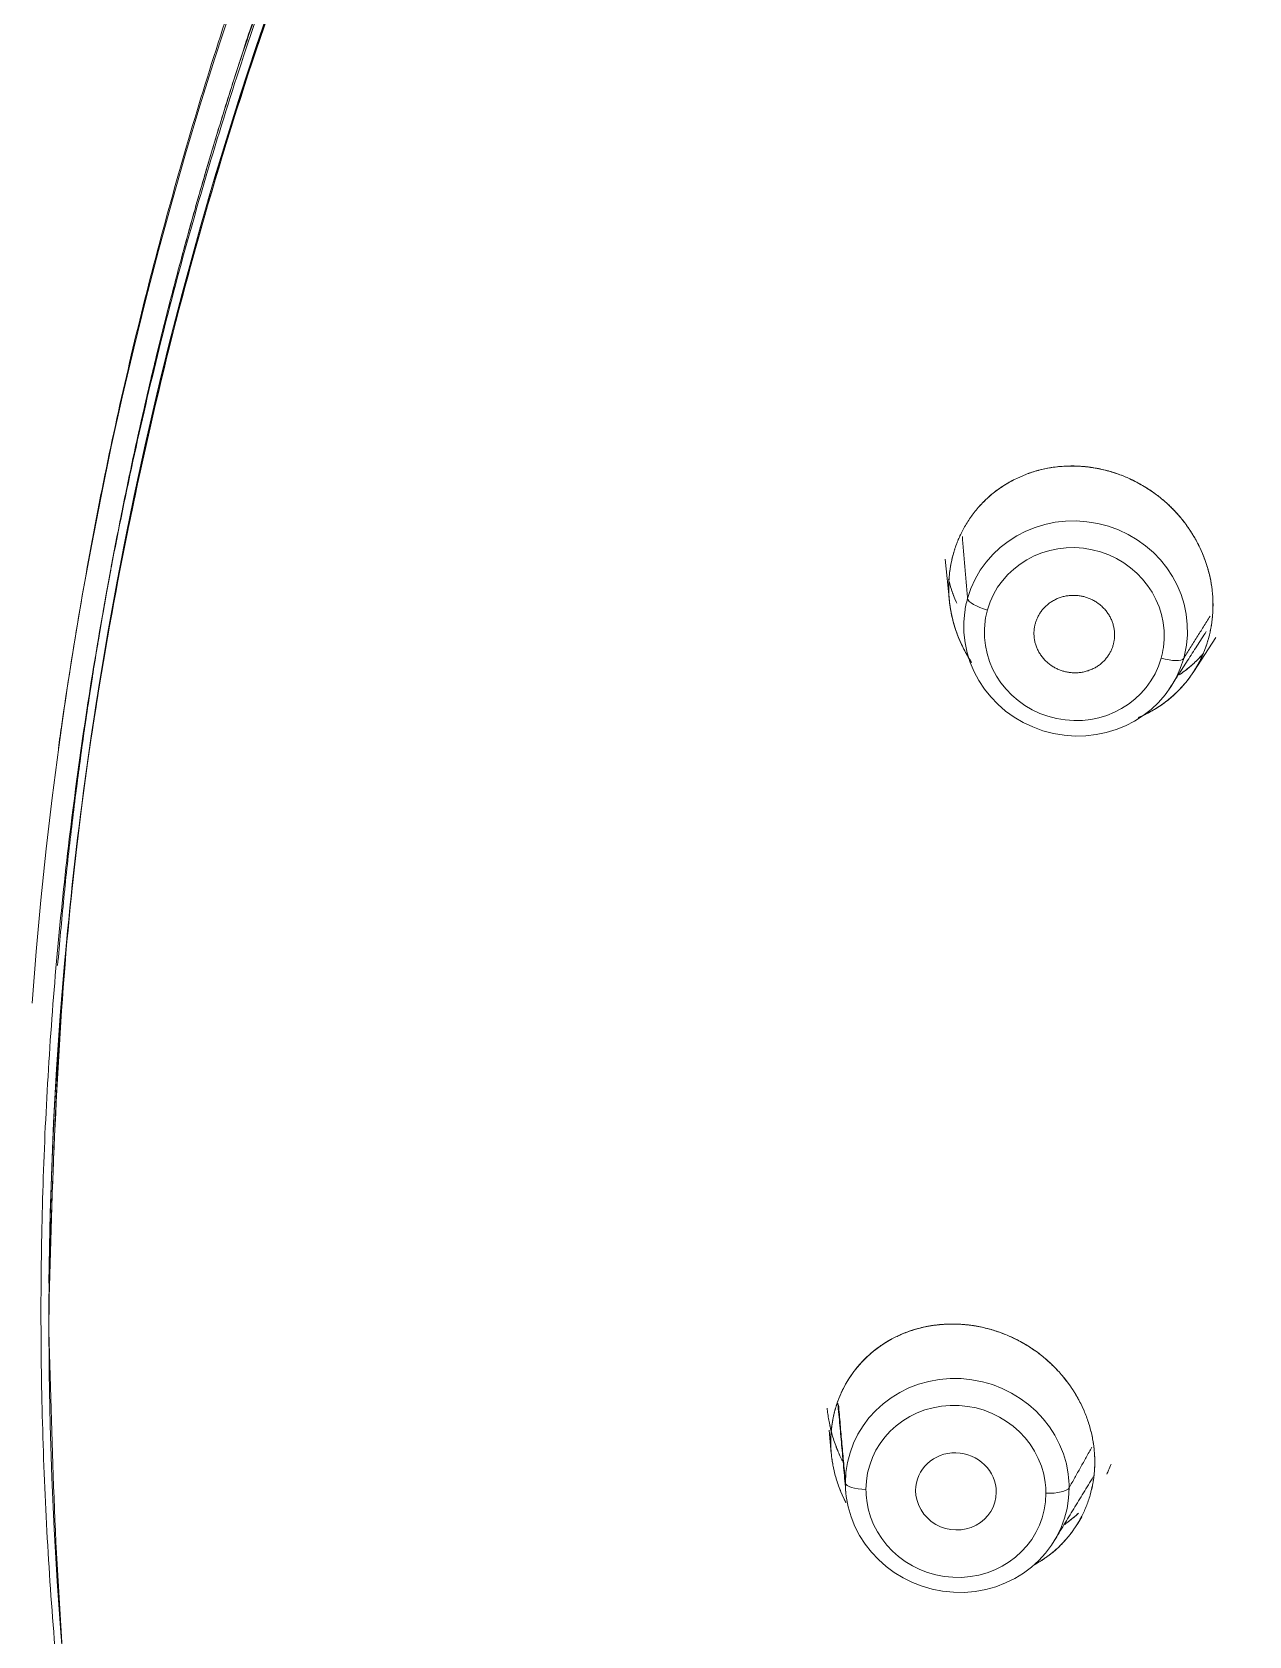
# Model space of a CAD drawing. Extents: x 6453 to 7582, y 0 to 827.
# Drawn here: x 6900.1 to 6916.66, y 492.23 to 514.06 of the extents above; entities that cross this region are included whole.
import ezdxf

# ---------------------------------------------------------------- set-up
doc = ezdxf.new("R2010")
doc.units = 0
doc.header["$LTSCALE"] = 30
doc.header["$MEASUREMENT"] = 0
doc.linetypes.add('HIDDEN2', pattern=[4.7625, 3.175, -1.5875])
doc.layers.add('1', color=7, linetype='CONTINUOUS')
doc.layers.add('2', color=1, linetype='HIDDEN2')

msp = doc.modelspace()

# ---------------------------------------------------------------- linework, layer by layer
at = {"layer": '1', "color": 7, "linetype": 'Continuous', "lineweight": 18}
for p, q in [((6912.525, 506.882), (6912.585, 506.311)), ((6912.525, 506.882), (6912.585, 506.311)), ((6915.91, 505.354), (6916.209, 505.818)), ((6915.91, 505.354), (6916.209, 505.818)), ((6915.902, 505.343), (6915.91, 505.354)), ((6910.947, 495.028), (6910.976, 494.711)), ((6910.947, 495.027), (6910.976, 494.711)), ((6914.321, 493.741), (6914.331, 493.757)), ((6914.331, 493.757), (6914.387, 493.849))]:
    msp.add_line(p, q, dxfattribs=at)
for centre, major_axis, ratio, start_param, end_param in [((6959.952, 496.519), (-59.628, 0), 0.953717, 3.141593, 6.283185), ((6959.952, 496.519), (-59.628, 0), 0.953717, 3.141593, 6.274276), ((6914.302, 505.94), (-1.485, 0.354), 0.956823, 3.229999, 6.244951), ((6914.302, 505.94), (-1.485, 0.354), 0.956823, 6.244951, 6.371591), ((6914.302, 505.94), (-1.485, 0.354), 0.956823, 0.088406, 3.103359), ((6914.302, 505.94), (-1.485, 0.354), 0.956823, 3.103359, 3.229999), ((6959.952, 496.519), (-59.628, 0), 0.953717, 0, 1.529457), ((6959.952, 496.519), (-59.628, 0), 0.953717, 0, 1.529457), ((6912.691, 494.274), (-1.487, 0.346), 0.951394, 3.485965, 6.500917), ((6912.673, 494.193), (-0.536, 0.125), 0.951394, 3.359325, 6.500917), ((6912.691, 494.274), (-1.487, 0.346), 0.951394, 0.217732, 0.344372), ((6912.691, 494.274), (-1.487, 0.346), 0.951394, 3.359325, 3.485965), ((6912.691, 494.274), (-1.487, 0.346), 0.951394, 0.344372, 3.359325), ((6912.673, 494.193), (-0.536, 0.125), 0.951394, 0.217732, 3.359325)]:
    msp.add_ellipse(centre, major_axis=major_axis, ratio=ratio, start_param=start_param, end_param=end_param, dxfattribs=at)
at = {"layer": '1', "color": 7, "linetype": 'Continuous', "lineweight": 13}
for centre, major_axis, ratio, start_param, end_param in [((6914.284, 505.863), (-1.194, 0.285), 0.956823, 3.229999, 6.244951), ((6913.121, 506.276), (0.289, -0.081), 0.29046, 3.249854, 4.724001), ((6914.284, 505.863), (-1.194, 0.285), 0.956823, 6.244951, 6.371591), ((6914.284, 505.863), (-1.194, 0.285), 0.956823, 0.088406, 3.103359), ((6914.284, 505.863), (-1.194, 0.285), 0.956823, 3.103359, 3.229999), ((6915.487, 505.62), (0.289, -0.081), 0.290459, 4.724001, 6.198147), ((6912.673, 494.193), (-1.196, 0.278), 0.951394, 3.485965, 6.500917), ((6911.469, 494.309), (0.3, 0), 0.300706, 3.168429, 4.642566), ((6912.673, 494.193), (-1.196, 0.278), 0.951394, 3.359325, 3.485965), ((6912.673, 494.193), (1.196, -0.278), 0.951394, 3.359325, 3.485965), ((6912.673, 494.193), (1.196, -0.278), 0.951394, 3.485965, 6.500917), ((6913.918, 494.257), (-0.3, 0), 0.300706, 1.500983, 2.975078)]:
    msp.add_ellipse(centre, major_axis=major_axis, ratio=ratio, start_param=start_param, end_param=end_param, dxfattribs=at)
at = {"layer": '1', "color": 7, "linetype": 'Continuous', "lineweight": 18}
for points, knots in [([(6962.419, 439.668), (6962.999, 439.691), (6964.676, 439.78), (6967.443, 440.04), (6970.703, 440.52), (6973.93, 441.172), (6977.115, 441.992), (6980.248, 442.979), (6983.318, 444.129), (6986.318, 445.439), (6989.237, 446.905), (6992.067, 448.523), (6994.799, 450.287), (6997.425, 452.192), (6999.937, 454.232), (7002.327, 456.402), (7004.588, 458.694), (7006.713, 461.101), (7008.695, 463.617), (7010.529, 466.233), (7012.208, 468.942), (7013.729, 471.735), (7015.085, 474.604), (7016.274, 477.54), (7017.291, 480.534), (7018.133, 483.576), (7018.799, 486.659), (7019.284, 489.772), (7019.59, 492.905), (7019.713, 496.05), (7019.655, 499.196), (7019.414, 502.335), (7018.993, 505.456), (7018.391, 508.55), (7017.612, 511.608), (7016.657, 514.62), (7015.53, 517.578), (7014.233, 520.471), (7012.77, 523.292), (7011.147, 526.031), (7009.368, 528.681), (7007.439, 531.234), (7005.364, 533.681), (7003.152, 536.015), (7000.807, 538.229), (6998.339, 540.316), (6995.753, 542.27), (6993.058, 544.085), (6990.263, 545.755), (6987.375, 547.276), (6984.403, 548.643), (6981.357, 549.85), (6978.245, 550.896), (6975.078, 551.776), (6971.865, 552.489), (6968.616, 553.031), (6965.34, 553.401), (6962.047, 553.598), (6958.749, 553.622), (6955.453, 553.471), (6952.172, 553.148), (6948.914, 552.652), (6945.69, 551.986), (6942.51, 551.151), (6939.382, 550.149), (6936.317, 548.985), (6933.324, 547.661), (6930.413, 546.181), (6927.591, 544.551), (6924.868, 542.774), (6922.252, 540.857), (6919.75, 538.805), (6917.371, 536.624), (6915.122, 534.322), (6913.01, 531.904), (6911.04, 529.379), (6909.22, 526.755), (6907.554, 524.038), (6906.048, 521.238), (6904.706, 518.363), (6903.532, 515.422), (6902.531, 512.423), (6901.704, 509.377), (6901.055, 506.291), (6900.585, 503.176), (6900.295, 500.041), (6900.188, 496.896), (6900.263, 493.75), (6900.519, 490.612), (6900.956, 487.493), (6901.573, 484.402), (6902.368, 481.348), (6903.339, 478.34), (6904.481, 475.388), (6905.793, 472.5), (6907.27, 469.686), (6908.907, 466.954), (6910.699, 464.313), (6912.642, 461.769), (6914.729, 459.332), (6916.953, 457.008), (6919.309, 454.805), (6921.788, 452.73), (6924.384, 450.788), (6927.088, 448.985), (6929.892, 447.328), (6932.788, 445.82), (6935.766, 444.468), (6938.818, 443.274), (6941.935, 442.243), (6945.107, 441.377), (6948.323, 440.68), (6951.575, 440.153), (6954.634, 439.822), (6956.606, 439.702), (6957.484, 439.668)], [0, 0, 0, 0, 0.004702, 0.013606, 0.022511, 0.031416, 0.040321, 0.049226, 0.058131, 0.067035, 0.07594, 0.084844, 0.093748, 0.102652, 0.111556, 0.120459, 0.129362, 0.138265, 0.147168, 0.15607, 0.164972, 0.173874, 0.182775, 0.191676, 0.200577, 0.209478, 0.218378, 0.227279, 0.236179, 0.245079, 0.253978, 0.262878, 0.271778, 0.280678, 0.289578, 0.298478, 0.307379, 0.316279, 0.32518, 0.334081, 0.342982, 0.351884, 0.360785, 0.369687, 0.37859, 0.387493, 0.396396, 0.405299, 0.414202, 0.423106, 0.43201, 0.440914, 0.449818, 0.458723, 0.467628, 0.476532, 0.485437, 0.494342, 0.503247, 0.512152, 0.521057, 0.529962, 0.538867, 0.547772, 0.556677, 0.565582, 0.574486, 0.583391, 0.592295, 0.601199, 0.610103, 0.619007, 0.62791, 0.636813, 0.645716, 0.654619, 0.663521, 0.672423, 0.681325, 0.690226, 0.699127, 0.708028, 0.716929, 0.725829, 0.734729, 0.743629, 0.752529, 0.761429, 0.770329, 0.779229, 0.788129, 0.797029, 0.805929, 0.814829, 0.82373, 0.832631, 0.841532, 0.850433, 0.859334, 0.868236, 0.877138, 0.886041, 0.894944, 0.903847, 0.91275, 0.921653, 0.930557, 0.939461, 0.948365, 0.95727, 0.966174, 0.975079, 0.983983, 0.992888, 1, 1, 1, 1]), ([(6995.778, 451.033), (6996.33, 451.416), (6997.748, 452.443), (6999.935, 454.234), (7002.327, 456.401), (7004.588, 458.694), (7006.713, 461.101), (7008.695, 463.617), (7010.529, 466.233), (7012.208, 468.942), (7013.729, 471.735), (7015.085, 474.604), (7016.274, 477.54), (7017.291, 480.534), (7018.133, 483.576), (7018.799, 486.659), (7019.284, 489.772), (7019.59, 492.905), (7019.713, 496.05), (7019.655, 499.196), (7019.414, 502.335), (7018.993, 505.456), (7018.391, 508.55), (7017.612, 511.608), (7016.657, 514.62), (7015.53, 517.578), (7014.233, 520.471), (7012.77, 523.292), (7011.147, 526.031), (7009.368, 528.681), (7007.439, 531.234), (7005.364, 533.681), (7003.152, 536.015), (7000.807, 538.229), (6998.339, 540.316), (6995.753, 542.27), (6993.058, 544.085), (6990.263, 545.755), (6987.375, 547.276), (6984.403, 548.643), (6981.357, 549.85), (6978.245, 550.896), (6975.078, 551.776), (6971.865, 552.489), (6968.616, 553.031), (6965.34, 553.401), (6962.047, 553.598), (6958.749, 553.622), (6955.453, 553.471), (6952.172, 553.148), (6948.914, 552.652), (6945.69, 551.986), (6942.51, 551.151), (6939.382, 550.149), (6936.317, 548.985), (6933.324, 547.661), (6930.413, 546.181), (6927.591, 544.551), (6924.868, 542.774), (6922.252, 540.857), (6919.75, 538.805), (6917.371, 536.624), (6915.122, 534.322), (6913.01, 531.904), (6911.04, 529.379), (6909.22, 526.755), (6907.554, 524.038), (6906.048, 521.238), (6904.706, 518.363), (6903.532, 515.422), (6902.531, 512.423), (6901.704, 509.377), (6901.055, 506.291), (6900.585, 503.176), (6900.295, 500.041), (6900.188, 496.896), (6900.263, 493.75), (6900.519, 490.612), (6900.956, 487.493), (6901.573, 484.402), (6902.368, 481.348), (6903.339, 478.34), (6904.481, 475.388), (6905.793, 472.5), (6907.27, 469.686), (6908.907, 466.954), (6910.699, 464.313), (6912.642, 461.769), (6914.729, 459.332), (6916.954, 457.009), (6919.307, 454.804), (6921.793, 452.736), (6923.685, 451.284), (6924.774, 450.56), (6924.962, 450.437)], [0, 0, 0, 0, 0.006833, 0.017845, 0.028856, 0.039868, 0.050878, 0.061889, 0.072899, 0.083908, 0.094918, 0.105926, 0.116935, 0.127943, 0.138951, 0.149959, 0.160966, 0.171973, 0.18298, 0.193987, 0.204994, 0.216001, 0.227008, 0.238016, 0.249023, 0.26003, 0.271038, 0.282046, 0.293055, 0.304063, 0.315072, 0.326082, 0.337091, 0.348102, 0.359112, 0.370123, 0.381134, 0.392146, 0.403157, 0.414169, 0.425182, 0.436194, 0.447207, 0.45822, 0.469233, 0.480246, 0.491259, 0.502272, 0.513286, 0.524299, 0.535313, 0.546326, 0.557339, 0.568352, 0.579365, 0.590378, 0.601391, 0.612403, 0.623416, 0.634428, 0.645439, 0.656451, 0.667462, 0.678472, 0.689483, 0.700493, 0.711502, 0.722512, 0.73352, 0.744529, 0.755537, 0.766545, 0.777553, 0.78856, 0.799567, 0.810574, 0.821581, 0.832588, 0.843595, 0.854602, 0.865609, 0.876617, 0.887624, 0.898632, 0.90964, 0.920649, 0.931657, 0.942666, 0.953676, 0.964686, 0.975696, 0.986706, 0.997717, 1, 1, 1, 1]), ([(6912.638, 506.957), (6912.64, 506.964), (6912.644, 506.977), (6912.65, 506.997), (6912.656, 507.017), (6912.663, 507.037), (6912.669, 507.057), (6912.676, 507.076), (6912.684, 507.096), (6912.691, 507.116), (6912.699, 507.135), (6912.707, 507.154), (6912.715, 507.174), (6912.724, 507.193), (6912.733, 507.212), (6912.742, 507.231), (6912.751, 507.249), (6912.771, 507.287), (6912.801, 507.343), (6912.846, 507.416), (6912.895, 507.485), (6912.966, 507.576), (6913.064, 507.683), (6913.196, 507.799), (6913.342, 507.9), (6913.551, 508.014), (6913.833, 508.116), (6914.131, 508.155), (6914.371, 508.151), (6914.552, 508.129), (6914.731, 508.091), (6914.906, 508.036), (6915.075, 507.964), (6915.234, 507.877), (6915.385, 507.777), (6915.523, 507.667), (6915.649, 507.546), (6915.763, 507.414), (6915.865, 507.272), (6915.954, 507.122), (6916.03, 506.964), (6916.09, 506.801), (6916.135, 506.635), (6916.158, 506.494), (6916.169, 506.381), (6916.172, 506.296), (6916.172, 506.212), (6916.169, 506.143), (6916.164, 506.09), (6916.16, 506.053), (6916.155, 506.016), (6916.15, 505.979), (6916.143, 505.942), (6916.136, 505.906), (6916.128, 505.87), (6916.119, 505.834), (6916.112, 505.81), (6916.109, 505.798)], [0, 0, 0, 0, 0.0038, 0.007598, 0.011397, 0.015196, 0.018995, 0.022796, 0.026598, 0.030403, 0.03421, 0.038021, 0.041836, 0.045655, 0.049479, 0.053308, 0.057143, 0.060985, 0.076603, 0.092184, 0.107763, 0.123373, 0.155612, 0.18775, 0.220115, 0.253032, 0.318358, 0.382531, 0.414541, 0.446795, 0.479362, 0.511427, 0.543192, 0.575185, 0.606277, 0.636982, 0.667087, 0.697123, 0.727379, 0.757745, 0.788444, 0.818723, 0.848879, 0.879215, 0.894316, 0.909391, 0.924477, 0.939614, 0.946357, 0.953083, 0.959796, 0.9665, 0.973198, 0.979894, 0.98659, 0.993291, 1, 1, 1, 1]), ([(6912.638, 506.957), (6912.64, 506.964), (6912.644, 506.977), (6912.65, 506.997), (6912.656, 507.017), (6912.663, 507.037), (6912.669, 507.057), (6912.676, 507.076), (6912.684, 507.096), (6912.691, 507.116), (6912.699, 507.135), (6912.707, 507.154), (6912.715, 507.174), (6912.724, 507.193), (6912.733, 507.212), (6912.742, 507.231), (6912.751, 507.249), (6912.771, 507.287), (6912.801, 507.343), (6912.846, 507.416), (6912.895, 507.485), (6912.966, 507.576), (6913.064, 507.683), (6913.196, 507.799), (6913.342, 507.9), (6913.551, 508.014), (6913.833, 508.116), (6914.131, 508.155), (6914.371, 508.151), (6914.552, 508.129), (6914.731, 508.091), (6914.906, 508.036), (6915.075, 507.964), (6915.234, 507.877), (6915.385, 507.777), (6915.523, 507.667), (6915.649, 507.546), (6915.763, 507.414), (6915.865, 507.272), (6915.954, 507.122), (6916.03, 506.964), (6916.09, 506.801), (6916.135, 506.635), (6916.158, 506.494), (6916.169, 506.381), (6916.172, 506.296), (6916.172, 506.212), (6916.169, 506.143), (6916.164, 506.09), (6916.16, 506.053), (6916.155, 506.016), (6916.15, 505.979), (6916.143, 505.942), (6916.136, 505.906), (6916.128, 505.87), (6916.119, 505.834), (6916.112, 505.81), (6916.109, 505.798)], [0, 0, 0, 0, 0.0038, 0.007598, 0.011397, 0.015196, 0.018995, 0.022796, 0.026598, 0.030403, 0.03421, 0.038021, 0.041836, 0.045655, 0.049479, 0.053308, 0.057143, 0.060985, 0.076603, 0.092184, 0.107763, 0.123373, 0.155612, 0.18775, 0.220115, 0.253032, 0.318358, 0.382531, 0.414541, 0.446795, 0.479362, 0.511427, 0.543192, 0.575185, 0.606277, 0.636982, 0.667087, 0.697123, 0.727379, 0.757745, 0.788444, 0.818723, 0.848879, 0.879215, 0.894316, 0.909391, 0.924477, 0.939614, 0.946357, 0.953083, 0.959796, 0.9665, 0.973198, 0.979894, 0.98659, 0.993291, 1, 1, 1, 1]), ([(6916.109, 505.798), (6916.111, 505.804), (6916.115, 505.818), (6916.12, 505.837), (6916.125, 505.857), (6916.129, 505.877), (6916.134, 505.897), (6916.138, 505.918), (6916.142, 505.938), (6916.146, 505.958), (6916.149, 505.979), (6916.153, 505.999), (6916.156, 506.02), (6916.158, 506.041), (6916.161, 506.061), (6916.163, 506.082), (6916.165, 506.103), (6916.169, 506.145), (6916.172, 506.209), (6916.173, 506.295), (6916.169, 506.38), (6916.158, 506.492), (6916.135, 506.63), (6916.092, 506.795), (6916.032, 506.96), (6915.958, 507.115), (6915.873, 507.26), (6915.775, 507.399), (6915.658, 507.536), (6915.532, 507.658), (6915.391, 507.773), (6915.231, 507.881), (6915.082, 507.959), (6914.971, 508.008), (6914.911, 508.031), (6914.861, 508.049), (6914.801, 508.069), (6914.726, 508.09), (6914.65, 508.109), (6914.592, 508.12), (6914.56, 508.126), (6914.539, 508.129), (6914.506, 508.134), (6914.435, 508.143), (6914.324, 508.152), (6914.204, 508.152), (6914.094, 508.146), (6913.976, 508.132), (6913.832, 508.105), (6913.665, 508.055), (6913.496, 507.985), (6913.339, 507.899), (6913.194, 507.796), (6913.063, 507.682), (6912.965, 507.575), (6912.895, 507.485), (6912.846, 507.415), (6912.801, 507.343), (6912.767, 507.282), (6912.743, 507.234), (6912.727, 507.2), (6912.712, 507.166), (6912.698, 507.132), (6912.684, 507.097), (6912.671, 507.063), (6912.659, 507.028), (6912.648, 506.992), (6912.641, 506.969), (6912.638, 506.957)], [0, 0, 0, 0, 0.003693, 0.007393, 0.011098, 0.014809, 0.018526, 0.022249, 0.025977, 0.029712, 0.033453, 0.0372, 0.040953, 0.044712, 0.048477, 0.052248, 0.056025, 0.059809, 0.075056, 0.090296, 0.105531, 0.12076, 0.149851, 0.179741, 0.210779, 0.242202, 0.269453, 0.2984, 0.330364, 0.36293, 0.38949, 0.424713, 0.463091, 0.47734, 0.488463, 0.496949, 0.505301, 0.521704, 0.537657, 0.546931, 0.553112, 0.554801, 0.55825, 0.570505, 0.593302, 0.617377, 0.634999, 0.652247, 0.681371, 0.714541, 0.747017, 0.780954, 0.812763, 0.844959, 0.876653, 0.892296, 0.90792, 0.923524, 0.939109, 0.945971, 0.952808, 0.959622, 0.966411, 0.973176, 0.979918, 0.986636, 0.99333, 1, 1, 1, 1]), ([(6916.109, 505.798), (6916.111, 505.804), (6916.115, 505.818), (6916.12, 505.837), (6916.125, 505.857), (6916.129, 505.877), (6916.134, 505.897), (6916.138, 505.918), (6916.142, 505.938), (6916.146, 505.958), (6916.149, 505.979), (6916.153, 505.999), (6916.156, 506.02), (6916.158, 506.041), (6916.161, 506.061), (6916.163, 506.082), (6916.165, 506.103), (6916.169, 506.145), (6916.172, 506.209), (6916.173, 506.295), (6916.169, 506.38), (6916.158, 506.492), (6916.135, 506.63), (6916.092, 506.795), (6916.032, 506.96), (6915.958, 507.115), (6915.873, 507.26), (6915.775, 507.399), (6915.658, 507.536), (6915.532, 507.658), (6915.391, 507.773), (6915.231, 507.881), (6915.082, 507.959), (6914.971, 508.008), (6914.911, 508.031), (6914.861, 508.049), (6914.801, 508.069), (6914.726, 508.09), (6914.65, 508.109), (6914.592, 508.12), (6914.56, 508.126), (6914.539, 508.129), (6914.506, 508.134), (6914.462, 508.14), (6914.389, 508.147), (6914.301, 508.152), (6914.196, 508.152), (6914.094, 508.146), (6913.976, 508.132), (6913.832, 508.105), (6913.665, 508.055), (6913.496, 507.985), (6913.339, 507.899), (6913.194, 507.796), (6913.063, 507.682), (6912.965, 507.575), (6912.895, 507.485), (6912.846, 507.415), (6912.801, 507.343), (6912.767, 507.282), (6912.743, 507.234), (6912.727, 507.2), (6912.712, 507.166), (6912.698, 507.132), (6912.684, 507.097), (6912.671, 507.063), (6912.659, 507.028), (6912.648, 506.992), (6912.641, 506.969), (6912.638, 506.957)], [0, 0, 0, 0, 0.003693, 0.007393, 0.011098, 0.014809, 0.018526, 0.022248, 0.025977, 0.029712, 0.033453, 0.0372, 0.040953, 0.044711, 0.048477, 0.052248, 0.056025, 0.059809, 0.075056, 0.090296, 0.10553, 0.12076, 0.149851, 0.17974, 0.210778, 0.242201, 0.269451, 0.298398, 0.330362, 0.362928, 0.389489, 0.424711, 0.463089, 0.477338, 0.488461, 0.496946, 0.505299, 0.521702, 0.537655, 0.546928, 0.553109, 0.554799, 0.558248, 0.570503, 0.578609, 0.597554, 0.617379, 0.635, 0.652248, 0.681372, 0.714542, 0.747018, 0.780955, 0.812764, 0.844959, 0.876654, 0.892297, 0.90792, 0.923524, 0.93911, 0.945971, 0.952808, 0.959622, 0.966411, 0.973176, 0.979918, 0.986636, 0.99333, 1, 1, 1, 1]), ([(6912.886, 505.477), (6912.879, 505.487), (6912.85, 505.533), (6912.792, 505.631), (6912.722, 505.776), (6912.659, 505.944), (6912.613, 506.114), (6912.589, 506.257), (6912.579, 506.372), (6912.575, 506.457), (6912.575, 506.543), (6912.578, 506.612), (6912.583, 506.665), (6912.587, 506.702), (6912.592, 506.739), (6912.598, 506.776), (6912.604, 506.813), (6912.611, 506.849), (6912.619, 506.885), (6912.628, 506.921), (6912.635, 506.945), (6912.638, 506.957)], [0, 0, 0, 0, 0.024348, 0.102864, 0.217528, 0.332222, 0.444796, 0.557161, 0.612763, 0.668284, 0.723848, 0.779575, 0.80419, 0.82875, 0.853265, 0.877746, 0.902204, 0.926648, 0.951088, 0.975535, 1, 1, 1, 1]), ([(6912.886, 505.477), (6912.879, 505.487), (6912.85, 505.533), (6912.792, 505.631), (6912.722, 505.776), (6912.659, 505.944), (6912.613, 506.114), (6912.589, 506.257), (6912.579, 506.372), (6912.575, 506.457), (6912.575, 506.543), (6912.578, 506.612), (6912.583, 506.665), (6912.587, 506.702), (6912.592, 506.739), (6912.598, 506.776), (6912.604, 506.813), (6912.611, 506.849), (6912.619, 506.885), (6912.628, 506.921), (6912.635, 506.945), (6912.638, 506.957)], [0, 0, 0, 0, 0.024348, 0.102864, 0.217528, 0.332222, 0.444796, 0.557161, 0.612763, 0.668284, 0.723848, 0.779575, 0.80419, 0.82875, 0.853265, 0.877746, 0.902204, 0.926648, 0.951088, 0.975535, 1, 1, 1, 1]), ([(6912.638, 506.957), (6912.636, 506.95), (6912.632, 506.937), (6912.627, 506.917), (6912.622, 506.898), (6912.618, 506.878), (6912.613, 506.857), (6912.609, 506.837), (6912.605, 506.817), (6912.601, 506.796), (6912.598, 506.776), (6912.594, 506.755), (6912.591, 506.735), (6912.589, 506.714), (6912.586, 506.693), (6912.584, 506.672), (6912.582, 506.651), (6912.578, 506.609), (6912.575, 506.544), (6912.575, 506.459), (6912.579, 506.373), (6912.589, 506.26), (6912.612, 506.12), (6912.657, 505.951), (6912.719, 505.781), (6912.797, 505.622), (6912.857, 505.522), (6912.886, 505.477)], [0, 0, 0, 0, 0.013505, 0.027034, 0.040588, 0.054166, 0.067768, 0.081394, 0.095045, 0.108721, 0.122421, 0.136145, 0.149894, 0.163668, 0.177466, 0.191289, 0.205136, 0.219008, 0.274916, 0.330859, 0.38684, 0.44286, 0.550443, 0.661906, 0.778438, 0.897161, 1, 1, 1, 1]), ([(6912.638, 506.957), (6912.636, 506.95), (6912.632, 506.937), (6912.627, 506.917), (6912.622, 506.897), (6912.617, 506.876), (6912.613, 506.856), (6912.609, 506.836), (6912.605, 506.815), (6912.601, 506.794), (6912.597, 506.773), (6912.594, 506.752), (6912.586, 506.7), (6912.578, 506.614), (6912.573, 506.484), (6912.579, 506.341), (6912.6, 506.186), (6912.634, 506.032), (6912.682, 505.877), (6912.746, 505.724), (6912.815, 505.59), (6912.865, 505.509), (6912.886, 505.477)], [0, 0, 0, 0, 0.01368, 0.027389, 0.041126, 0.054891, 0.068685, 0.082508, 0.096359, 0.110239, 0.124148, 0.138085, 0.152051, 0.229335, 0.307024, 0.407354, 0.508338, 0.608973, 0.712537, 0.818611, 0.926615, 1, 1, 1, 1]), ([(6912.573, 506.608), (6912.586, 506.553), (6912.618, 506.443), (6912.66, 506.336), (6912.683, 506.283)], [0, 0, 0, 0, 0.492731, 1, 1, 1, 1]), ([(6912.683, 506.283), (6912.659, 506.338), (6912.618, 506.445), (6912.586, 506.554), (6912.573, 506.608)], [0, 0, 0, 0, 0.515449, 1, 1, 1, 1]), ([(6912.683, 506.283), (6912.659, 506.338), (6912.618, 506.445), (6912.586, 506.554), (6912.573, 506.608)], [0, 0, 0, 0, 0.515569, 1, 1, 1, 1]), ([(6912.573, 506.608), (6912.586, 506.553), (6912.618, 506.443), (6912.66, 506.336), (6912.683, 506.283)], [0, 0, 0, 0, 0.492731, 1, 1, 1, 1]), ([(6915.154, 504.728), (6915.199, 504.746), (6915.295, 504.791), (6915.436, 504.873), (6915.573, 504.973), (6915.696, 505.084), (6915.787, 505.186), (6915.855, 505.272), (6915.903, 505.342), (6915.947, 505.413), (6915.98, 505.474), (6916.004, 505.521), (6916.02, 505.555), (6916.035, 505.589), (6916.05, 505.623), (6916.063, 505.658), (6916.076, 505.692), (6916.088, 505.727), (6916.099, 505.762), (6916.106, 505.786), (6916.109, 505.798)], [0, 0, 0, 0, 0.09765, 0.214011, 0.329265, 0.440381, 0.548831, 0.605659, 0.662536, 0.719469, 0.776464, 0.801576, 0.826618, 0.851591, 0.876495, 0.901331, 0.926098, 0.950799, 0.975433, 1, 1, 1, 1]), ([(6915.155, 504.728), (6915.19, 504.742), (6915.271, 504.779), (6915.394, 504.847), (6915.522, 504.933), (6915.64, 505.031), (6915.746, 505.137), (6915.826, 505.233), (6915.884, 505.314), (6915.926, 505.379), (6915.965, 505.446), (6915.995, 505.502), (6916.017, 505.549), (6916.033, 505.583), (6916.048, 505.619), (6916.062, 505.654), (6916.075, 505.69), (6916.087, 505.725), (6916.099, 505.762), (6916.106, 505.786), (6916.109, 505.798)], [0, 0, 0, 0, 0.075896, 0.178923, 0.283898, 0.387525, 0.489075, 0.588301, 0.64023, 0.692157, 0.744088, 0.796027, 0.821788, 0.847473, 0.873082, 0.898614, 0.924072, 0.949455, 0.974764, 1, 1, 1, 1]), ([(6916.109, 505.798), (6916.107, 505.791), (6916.103, 505.778), (6916.097, 505.757), (6916.091, 505.737), (6916.084, 505.717), (6916.078, 505.697), (6916.071, 505.678), (6916.063, 505.658), (6916.056, 505.638), (6916.048, 505.619), (6916.04, 505.6), (6916.031, 505.58), (6916.023, 505.561), (6916.014, 505.542), (6916.005, 505.523), (6915.996, 505.505), (6915.977, 505.467), (6915.946, 505.412), (6915.902, 505.341), (6915.854, 505.272), (6915.786, 505.184), (6915.691, 505.08), (6915.567, 504.968), (6915.432, 504.87), (6915.305, 504.796), (6915.222, 504.756), (6915.189, 504.742)], [0, 0, 0, 0, 0.014497, 0.028974, 0.043435, 0.057882, 0.072317, 0.086743, 0.101162, 0.115576, 0.129988, 0.144401, 0.158817, 0.173237, 0.187666, 0.202104, 0.216555, 0.231021, 0.288971, 0.346849, 0.404817, 0.46303, 0.57918, 0.695568, 0.811019, 0.926054, 1, 1, 1, 1]), ([(6916.109, 505.798), (6916.107, 505.791), (6916.103, 505.778), (6916.097, 505.757), (6916.091, 505.737), (6916.084, 505.717), (6916.078, 505.697), (6916.071, 505.678), (6916.063, 505.658), (6916.056, 505.638), (6916.048, 505.619), (6916.04, 505.6), (6916.031, 505.58), (6916.023, 505.561), (6916.014, 505.542), (6916.005, 505.523), (6915.996, 505.505), (6915.977, 505.467), (6915.946, 505.412), (6915.902, 505.341), (6915.854, 505.272), (6915.786, 505.184), (6915.691, 505.08), (6915.567, 504.968), (6915.432, 504.87), (6915.305, 504.796), (6915.222, 504.756), (6915.189, 504.742)], [0, 0, 0, 0, 0.014497, 0.028974, 0.043435, 0.057882, 0.072317, 0.086743, 0.101162, 0.115576, 0.129988, 0.144401, 0.158817, 0.173237, 0.187666, 0.202104, 0.216555, 0.231021, 0.288971, 0.346849, 0.404817, 0.46303, 0.57918, 0.695568, 0.811019, 0.926054, 1, 1, 1, 1]), ([(6916.04, 505.596), (6916.02, 505.574), (6915.959, 505.509), (6915.852, 505.41), (6915.758, 505.339), (6915.711, 505.307)], [0, 0, 0, 0, 0.198813, 0.609379, 1, 1, 1, 1]), ([(6916.04, 505.596), (6916.02, 505.574), (6915.959, 505.509), (6915.852, 505.41), (6915.758, 505.339), (6915.711, 505.307)], [0, 0, 0, 0, 0.198829, 0.609398, 1, 1, 1, 1]), ([(6915.762, 505.343), (6915.789, 505.363), (6915.863, 505.42), (6915.946, 505.496), (6916, 505.553), (6916.013, 505.566)], [0, 0, 0, 0, 0.295791, 0.836917, 1, 1, 1, 1]), ([(6915.762, 505.343), (6915.789, 505.363), (6915.863, 505.42), (6915.946, 505.496), (6916, 505.553), (6916.013, 505.566)], [0, 0, 0, 0, 0.295791, 0.836917, 1, 1, 1, 1]), ([(6910.969, 494.866), (6910.969, 494.873), (6910.969, 494.887), (6910.969, 494.908), (6910.97, 494.929), (6910.971, 494.949), (6910.972, 494.97), (6910.974, 494.991), (6910.975, 495.012), (6910.977, 495.032), (6910.979, 495.053), (6910.982, 495.074), (6910.985, 495.094), (6910.988, 495.115), (6910.991, 495.135), (6910.994, 495.156), (6910.998, 495.176), (6911.006, 495.218), (6911.021, 495.279), (6911.044, 495.36), (6911.072, 495.44), (6911.114, 495.545), (6911.179, 495.672), (6911.273, 495.816), (6911.384, 495.95), (6911.552, 496.111), (6911.791, 496.278), (6912.063, 496.389), (6912.291, 496.443), (6912.468, 496.467), (6912.648, 496.474), (6912.828, 496.463), (6913.007, 496.435), (6913.181, 496.39), (6913.35, 496.33), (6913.51, 496.257), (6913.662, 496.171), (6913.805, 496.071), (6913.939, 495.96), (6914.064, 495.836), (6914.177, 495.702), (6914.278, 495.559), (6914.364, 495.409), (6914.424, 495.279), (6914.464, 495.172), (6914.49, 495.091), (6914.512, 495.009), (6914.527, 494.942), (6914.537, 494.89), (6914.543, 494.853), (6914.548, 494.816), (6914.553, 494.779), (6914.556, 494.742), (6914.559, 494.705), (6914.561, 494.668), (6914.562, 494.631), (6914.563, 494.606), (6914.563, 494.594)], [0, 0, 0, 0, 0.0038, 0.007598, 0.011397, 0.015196, 0.018995, 0.022796, 0.026598, 0.030403, 0.03421, 0.038021, 0.041836, 0.045655, 0.049479, 0.053308, 0.057143, 0.060985, 0.076603, 0.092184, 0.107762, 0.123373, 0.155605, 0.187742, 0.22011, 0.253032, 0.318344, 0.382531, 0.414539, 0.446795, 0.479361, 0.511427, 0.543192, 0.575185, 0.606279, 0.636982, 0.66709, 0.697123, 0.727383, 0.757745, 0.78845, 0.818731, 0.848886, 0.879215, 0.894317, 0.909392, 0.924478, 0.939614, 0.946357, 0.953083, 0.959796, 0.9665, 0.973198, 0.979894, 0.98659, 0.993291, 1, 1, 1, 1]), ([(6910.969, 494.866), (6910.969, 494.873), (6910.969, 494.887), (6910.969, 494.908), (6910.97, 494.929), (6910.971, 494.949), (6910.972, 494.97), (6910.974, 494.991), (6910.975, 495.012), (6910.977, 495.032), (6910.979, 495.053), (6910.982, 495.074), (6910.985, 495.094), (6910.988, 495.115), (6910.991, 495.135), (6910.994, 495.156), (6910.998, 495.176), (6911.006, 495.218), (6911.021, 495.279), (6911.044, 495.36), (6911.072, 495.44), (6911.114, 495.545), (6911.179, 495.672), (6911.273, 495.816), (6911.384, 495.95), (6911.552, 496.111), (6911.791, 496.278), (6912.063, 496.389), (6912.291, 496.443), (6912.468, 496.467), (6912.648, 496.474), (6912.828, 496.463), (6913.007, 496.435), (6913.181, 496.39), (6913.35, 496.33), (6913.51, 496.257), (6913.662, 496.171), (6913.805, 496.071), (6913.939, 495.96), (6914.064, 495.836), (6914.177, 495.702), (6914.278, 495.559), (6914.364, 495.409), (6914.424, 495.279), (6914.464, 495.172), (6914.49, 495.091), (6914.512, 495.009), (6914.527, 494.942), (6914.537, 494.89), (6914.543, 494.853), (6914.548, 494.816), (6914.553, 494.779), (6914.556, 494.742), (6914.559, 494.705), (6914.561, 494.668), (6914.562, 494.631), (6914.563, 494.606), (6914.563, 494.594)], [0, 0, 0, 0, 0.0038, 0.007598, 0.011397, 0.015196, 0.018995, 0.022796, 0.026598, 0.030403, 0.03421, 0.038021, 0.041836, 0.045655, 0.049479, 0.053308, 0.057143, 0.060985, 0.076603, 0.092184, 0.107762, 0.123373, 0.155605, 0.187742, 0.22011, 0.253032, 0.318344, 0.382531, 0.414539, 0.446795, 0.479361, 0.511427, 0.543192, 0.575185, 0.606279, 0.636982, 0.66709, 0.697123, 0.727383, 0.757745, 0.78845, 0.818731, 0.848886, 0.879215, 0.894317, 0.909392, 0.924478, 0.939614, 0.946357, 0.953083, 0.959796, 0.9665, 0.973198, 0.979894, 0.98659, 0.993291, 1, 1, 1, 1]), ([(6914.563, 494.594), (6914.563, 494.601), (6914.563, 494.614), (6914.562, 494.635), (6914.562, 494.655), (6914.561, 494.676), (6914.56, 494.696), (6914.558, 494.717), (6914.557, 494.737), (6914.555, 494.758), (6914.553, 494.779), (6914.55, 494.799), (6914.548, 494.82), (6914.545, 494.841), (6914.542, 494.861), (6914.538, 494.882), (6914.534, 494.903), (6914.527, 494.945), (6914.513, 495.007), (6914.49, 495.09), (6914.464, 495.171), (6914.424, 495.277), (6914.366, 495.405), (6914.281, 495.554), (6914.18, 495.699), (6914.069, 495.831), (6913.949, 495.95), (6913.82, 496.06), (6913.673, 496.163), (6913.521, 496.251), (6913.357, 496.327), (6913.177, 496.393), (6913.015, 496.432), (6912.897, 496.452), (6912.839, 496.459), (6912.779, 496.465), (6912.708, 496.47), (6912.618, 496.472), (6912.535, 496.47), (6912.464, 496.465), (6912.404, 496.458), (6912.327, 496.448), (6912.224, 496.428), (6912.081, 496.39), (6911.931, 496.334), (6911.776, 496.258), (6911.634, 496.168), (6911.496, 496.059), (6911.373, 495.938), (6911.265, 495.804), (6911.174, 495.663), (6911.111, 495.537), (6911.069, 495.433), (6911.042, 495.355), (6911.019, 495.275), (6911.004, 495.207), (6910.994, 495.152), (6910.987, 495.112), (6910.981, 495.071), (6910.977, 495.03), (6910.973, 494.989), (6910.971, 494.948), (6910.969, 494.907), (6910.969, 494.88), (6910.969, 494.866)], [0, 0, 0, 0, 0.003693, 0.007393, 0.011098, 0.014809, 0.018526, 0.022249, 0.025978, 0.029712, 0.033453, 0.0372, 0.040953, 0.044712, 0.048477, 0.052248, 0.056026, 0.059809, 0.075057, 0.090297, 0.105532, 0.120762, 0.149853, 0.179742, 0.210781, 0.242204, 0.269455, 0.298403, 0.330367, 0.362934, 0.389494, 0.424717, 0.463096, 0.477345, 0.488468, 0.494261, 0.509091, 0.526857, 0.542491, 0.553912, 0.564967, 0.57519, 0.596609, 0.622142, 0.655959, 0.685017, 0.717897, 0.750016, 0.783471, 0.814847, 0.846675, 0.877991, 0.893466, 0.90892, 0.924354, 0.939768, 0.947401, 0.955005, 0.962578, 0.970122, 0.977636, 0.98512, 0.992575, 1, 1, 1, 1]), ([(6914.563, 494.594), (6914.563, 494.601), (6914.563, 494.614), (6914.562, 494.635), (6914.562, 494.655), (6914.561, 494.676), (6914.56, 494.696), (6914.558, 494.717), (6914.557, 494.737), (6914.555, 494.758), (6914.553, 494.779), (6914.55, 494.799), (6914.548, 494.82), (6914.545, 494.841), (6914.542, 494.861), (6914.538, 494.882), (6914.534, 494.903), (6914.527, 494.945), (6914.513, 495.007), (6914.49, 495.09), (6914.464, 495.171), (6914.424, 495.277), (6914.366, 495.405), (6914.281, 495.554), (6914.18, 495.699), (6914.069, 495.831), (6913.949, 495.95), (6913.82, 496.06), (6913.673, 496.163), (6913.521, 496.251), (6913.357, 496.327), (6913.177, 496.393), (6913.015, 496.432), (6912.897, 496.452), (6912.834, 496.46), (6912.781, 496.465), (6912.719, 496.469), (6912.643, 496.472), (6912.566, 496.471), (6912.508, 496.468), (6912.476, 496.465), (6912.456, 496.463), (6912.424, 496.46), (6912.353, 496.452), (6912.246, 496.433), (6912.132, 496.404), (6912.03, 496.371), (6911.923, 496.329), (6911.793, 496.267), (6911.648, 496.179), (6911.508, 496.07), (6911.382, 495.948), (6911.271, 495.813), (6911.178, 495.671), (6911.114, 495.544), (6911.072, 495.439), (6911.044, 495.36), (6911.021, 495.279), (6911.005, 495.212), (6910.995, 495.16), (6910.989, 495.123), (6910.983, 495.087), (6910.979, 495.05), (6910.975, 495.013), (6910.972, 494.976), (6910.97, 494.939), (6910.969, 494.903), (6910.969, 494.878), (6910.969, 494.866)], [0, 0, 0, 0, 0.003693, 0.007393, 0.011098, 0.014809, 0.018526, 0.022249, 0.025977, 0.029712, 0.033453, 0.0372, 0.040953, 0.044712, 0.048477, 0.052248, 0.056025, 0.059809, 0.075056, 0.090296, 0.105531, 0.12076, 0.149851, 0.179741, 0.210779, 0.242202, 0.269453, 0.2984, 0.330364, 0.36293, 0.38949, 0.424713, 0.463091, 0.47734, 0.488463, 0.496949, 0.505301, 0.521704, 0.537657, 0.546931, 0.553112, 0.554801, 0.55825, 0.570505, 0.593302, 0.617377, 0.634999, 0.652247, 0.681371, 0.714541, 0.747017, 0.780954, 0.812763, 0.844959, 0.876653, 0.892296, 0.90792, 0.923524, 0.939109, 0.945971, 0.952808, 0.959622, 0.966411, 0.973176, 0.979918, 0.986636, 0.99333, 1, 1, 1, 1]), ([(6911.127, 494.607), (6911.104, 494.653), (6911.069, 494.731), (6911.027, 494.84), (6910.996, 494.933), (6910.97, 495.027), (6910.953, 495.104), (6910.942, 495.164), (6910.935, 495.205), (6910.929, 495.247), (6910.924, 495.287), (6910.921, 495.314), (6910.92, 495.326)], [0, 0, 0, 0, 0.204935, 0.334653, 0.464174, 0.593503, 0.722647, 0.779495, 0.836139, 0.892578, 0.948814, 1, 1, 1, 1]), ([(6911.127, 494.607), (6911.104, 494.653), (6911.069, 494.731), (6911.027, 494.84), (6910.996, 494.933), (6910.97, 495.027), (6910.953, 495.104), (6910.942, 495.164), (6910.935, 495.205), (6910.929, 495.247), (6910.924, 495.287), (6910.921, 495.314), (6910.92, 495.326)], [0, 0, 0, 0, 0.204935, 0.334653, 0.464174, 0.593503, 0.722647, 0.779495, 0.836139, 0.892578, 0.948814, 1, 1, 1, 1]), ([(6910.958, 495.085), (6910.962, 495.065), (6910.974, 495.014), (6910.996, 494.933), (6911.027, 494.84), (6911.068, 494.731), (6911.104, 494.653), (6911.127, 494.606)], [0, 0, 0, 0, 0.117851, 0.310048, 0.502212, 0.694772, 1, 1, 1, 1]), ([(6910.958, 495.085), (6910.962, 495.065), (6910.974, 495.014), (6910.996, 494.933), (6911.027, 494.84), (6911.068, 494.731), (6911.104, 494.653), (6911.127, 494.606)], [0, 0, 0, 0, 0.117851, 0.310048, 0.502212, 0.694772, 1, 1, 1, 1]), ([(6910.969, 494.866), (6910.969, 494.859), (6910.969, 494.846), (6910.969, 494.825), (6910.97, 494.805), (6910.971, 494.784), (6910.972, 494.764), (6910.973, 494.743), (6910.975, 494.723), (6910.977, 494.702), (6910.979, 494.681), (6910.981, 494.66), (6910.984, 494.64), (6910.987, 494.619), (6910.99, 494.598), (6910.993, 494.577), (6910.997, 494.557), (6911.005, 494.515), (6911.019, 494.452), (6911.041, 494.369), (6911.068, 494.287), (6911.108, 494.18), (6911.145, 494.099), (6911.173, 494.044), (6911.176, 494.04)], [0, 0, 0, 0, 0.024112, 0.048267, 0.072466, 0.096708, 0.120994, 0.145323, 0.169695, 0.194112, 0.218572, 0.243076, 0.267623, 0.292215, 0.31685, 0.34153, 0.366253, 0.391021, 0.490839, 0.59072, 0.690669, 0.790689, 0.98277, 1, 1, 1, 1]), ([(6911.176, 494.04), (6911.174, 494.042), (6911.146, 494.096), (6911.109, 494.178), (6911.068, 494.286), (6911.042, 494.368), (6911.019, 494.45), (6911.004, 494.518), (6910.995, 494.571), (6910.989, 494.608), (6910.983, 494.644), (6910.979, 494.681), (6910.975, 494.718), (6910.972, 494.755), (6910.97, 494.792), (6910.969, 494.829), (6910.969, 494.854), (6910.969, 494.866)], [0, 0, 0, 0, 0.008817, 0.209383, 0.308662, 0.407793, 0.506991, 0.606468, 0.650413, 0.694261, 0.73803, 0.781737, 0.825402, 0.869043, 0.912677, 0.956323, 1, 1, 1, 1]), ([(6910.969, 494.866), (6910.969, 494.859), (6910.969, 494.846), (6910.969, 494.825), (6910.97, 494.805), (6910.971, 494.784), (6910.972, 494.764), (6910.973, 494.743), (6910.975, 494.723), (6910.977, 494.702), (6910.979, 494.681), (6910.981, 494.66), (6910.984, 494.64), (6910.987, 494.619), (6910.99, 494.598), (6910.993, 494.577), (6910.997, 494.557), (6911.005, 494.515), (6911.019, 494.452), (6911.041, 494.369), (6911.068, 494.287), (6911.108, 494.18), (6911.145, 494.099), (6911.173, 494.044), (6911.176, 494.04)], [0, 0, 0, 0, 0.024112, 0.048267, 0.072466, 0.096708, 0.120994, 0.145323, 0.169695, 0.194112, 0.218572, 0.243076, 0.267623, 0.292215, 0.31685, 0.34153, 0.366253, 0.391021, 0.490839, 0.59072, 0.690669, 0.790689, 0.98277, 1, 1, 1, 1]), ([(6911.176, 494.04), (6911.174, 494.042), (6911.146, 494.096), (6911.109, 494.178), (6911.068, 494.286), (6911.042, 494.368), (6911.019, 494.45), (6911.004, 494.518), (6910.995, 494.571), (6910.989, 494.608), (6910.983, 494.644), (6910.979, 494.681), (6910.975, 494.718), (6910.972, 494.755), (6910.97, 494.792), (6910.969, 494.829), (6910.969, 494.854), (6910.969, 494.866)], [0, 0, 0, 0, 0.008817, 0.209383, 0.308662, 0.407793, 0.506991, 0.606468, 0.650413, 0.694261, 0.73803, 0.781737, 0.825402, 0.869043, 0.912677, 0.956323, 1, 1, 1, 1]), ([(6913.751, 493.2), (6913.77, 493.21), (6913.834, 493.248), (6913.936, 493.318), (6914.058, 493.42), (6914.172, 493.535), (6914.274, 493.666), (6914.361, 493.803), (6914.421, 493.923), (6914.461, 494.024), (6914.488, 494.103), (6914.511, 494.183), (6914.527, 494.249), (6914.537, 494.301), (6914.543, 494.337), (6914.548, 494.374), (6914.553, 494.411), (6914.556, 494.447), (6914.559, 494.484), (6914.561, 494.521), (6914.562, 494.557), (6914.563, 494.582), (6914.563, 494.594)], [0, 0, 0, 0, 0.037524, 0.131705, 0.22018, 0.32074, 0.420344, 0.516371, 0.610095, 0.659206, 0.70836, 0.757563, 0.806818, 0.82852, 0.850162, 0.871743, 0.893266, 0.914729, 0.936133, 0.95748, 0.978769, 1, 1, 1, 1]), ([(6913.751, 493.2), (6913.77, 493.21), (6913.834, 493.248), (6913.936, 493.318), (6914.058, 493.42), (6914.172, 493.535), (6914.274, 493.666), (6914.361, 493.803), (6914.421, 493.923), (6914.461, 494.024), (6914.488, 494.103), (6914.511, 494.183), (6914.527, 494.249), (6914.537, 494.301), (6914.543, 494.337), (6914.548, 494.374), (6914.553, 494.411), (6914.556, 494.447), (6914.559, 494.484), (6914.561, 494.521), (6914.562, 494.557), (6914.563, 494.582), (6914.563, 494.594)], [0, 0, 0, 0, 0.037524, 0.131705, 0.22018, 0.32074, 0.420344, 0.516371, 0.610095, 0.659206, 0.70836, 0.757563, 0.806818, 0.82852, 0.850162, 0.871743, 0.893266, 0.914729, 0.936133, 0.95748, 0.978769, 1, 1, 1, 1]), ([(6914.563, 494.594), (6914.563, 494.587), (6914.563, 494.573), (6914.562, 494.552), (6914.562, 494.531), (6914.561, 494.51), (6914.559, 494.489), (6914.558, 494.468), (6914.556, 494.447), (6914.554, 494.427), (6914.552, 494.406), (6914.55, 494.385), (6914.547, 494.365), (6914.544, 494.344), (6914.541, 494.324), (6914.537, 494.303), (6914.533, 494.283), (6914.525, 494.242), (6914.511, 494.181), (6914.488, 494.102), (6914.461, 494.024), (6914.42, 493.921), (6914.358, 493.798), (6914.27, 493.66), (6914.168, 493.531), (6914.054, 493.415), (6913.934, 493.316), (6913.85, 493.26), (6913.811, 493.235)], [0, 0, 0, 0, 0.012729, 0.025442, 0.03814, 0.050826, 0.063502, 0.076169, 0.088831, 0.101489, 0.114145, 0.126801, 0.13946, 0.152124, 0.164794, 0.177473, 0.190163, 0.202866, 0.253743, 0.304566, 0.355473, 0.406599, 0.508566, 0.610797, 0.712133, 0.813193, 0.914436, 1, 1, 1, 1]), ([(6914.563, 494.594), (6914.563, 494.587), (6914.563, 494.573), (6914.562, 494.552), (6914.562, 494.531), (6914.561, 494.51), (6914.559, 494.489), (6914.558, 494.468), (6914.556, 494.447), (6914.554, 494.427), (6914.552, 494.406), (6914.55, 494.385), (6914.547, 494.365), (6914.544, 494.344), (6914.541, 494.324), (6914.537, 494.303), (6914.533, 494.283), (6914.525, 494.242), (6914.511, 494.181), (6914.488, 494.102), (6914.461, 494.024), (6914.42, 493.921), (6914.358, 493.798), (6914.27, 493.66), (6914.168, 493.531), (6914.054, 493.415), (6913.934, 493.316), (6913.85, 493.26), (6913.811, 493.235)], [0, 0, 0, 0, 0.012729, 0.025442, 0.03814, 0.050826, 0.063502, 0.076169, 0.088831, 0.101489, 0.114145, 0.126801, 0.13946, 0.152124, 0.164794, 0.177473, 0.190163, 0.202866, 0.253743, 0.304566, 0.355473, 0.406599, 0.508566, 0.610797, 0.712133, 0.813193, 0.914436, 1, 1, 1, 1]), ([(6914.727, 494.426), (6914.735, 494.444), (6914.756, 494.49), (6914.774, 494.537), (6914.785, 494.565), (6914.785, 494.565)], [0, 0, 0, 0, 0.400625, 0.997937, 1, 1, 1, 1]), ([(6914.727, 494.426), (6914.735, 494.444), (6914.756, 494.49), (6914.774, 494.537), (6914.785, 494.565), (6914.785, 494.565)], [0, 0, 0, 0, 0.400625, 0.997937, 1, 1, 1, 1]), ([(6914.785, 494.565), (6914.774, 494.537), (6914.762, 494.505), (6914.748, 494.474), (6914.747, 494.47)], [0, 0, 0, 0, 0.884495, 1, 1, 1, 1]), ([(6914.785, 494.565), (6914.774, 494.537), (6914.762, 494.505), (6914.748, 494.474), (6914.747, 494.47)], [0, 0, 0, 0, 0.884495, 1, 1, 1, 1]), ([(6914.342, 493.897), (6914.302, 493.86), (6914.241, 493.808), (6914.176, 493.76), (6914.154, 493.744)], [0, 0, 0, 0, 0.667935, 1, 1, 1, 1]), ([(6914.342, 493.897), (6914.302, 493.86), (6914.241, 493.808), (6914.176, 493.76), (6914.154, 493.744)], [0, 0, 0, 0, 0.667935, 1, 1, 1, 1]), ([(6914.198, 493.776), (6914.2, 493.778), (6914.25, 493.816), (6914.298, 493.857), (6914.341, 493.897)], [0, 0, 0, 0, 0.044978, 1, 1, 1, 1]), ([(6914.198, 493.776), (6914.2, 493.778), (6914.25, 493.816), (6914.298, 493.857), (6914.341, 493.897)], [0, 0, 0, 0, 0.044978, 1, 1, 1, 1])]:
    msp.add_open_spline(points, degree=3, knots=knots, dxfattribs=at)
for points, weights, knots in [([(7019.58, 496.519), (7019.58, 553.388), (6959.952, 553.388), (6900.323, 553.388), (6900.323, 496.519)], [1, 0.707106781187, 1, 0.707106781187, 1], [0, 0, 0, 0.5, 0.5, 1, 1, 1]), ([(7019.58, 496.519), (7019.58, 553.388), (6959.952, 553.388), (6900.852, 553.388), (6900.326, 497.026)], [1, 0.707106781187, 1, 0.708948655878, 0.996339416072], [0, 0, 0, 0.501577, 0.501577, 1, 1, 1]), ([(6913.754, 506.01), (6913.896, 506.517), (6914.426, 506.37), (6914.956, 506.223), (6914.814, 505.716)], [1, 0.707106781183, 1, 0.707106781183, 1], [0, 0, 0, 0.5, 0.5, 1, 1, 1]), ([(6914.814, 505.716), (6914.671, 505.21), (6914.141, 505.357), (6913.611, 505.504), (6913.754, 506.01)], [1, 0.707106781183, 1, 0.707106781183, 1], [0, 0, 0, 0.5, 0.5, 1, 1, 1])]:
    msp.add_rational_spline(points, weights, degree=2, knots=knots, dxfattribs=at)
at = {"layer": '1', "color": 7, "linetype": 'Continuous', "lineweight": 13}
for points in [[(6912.76, 507.191), (6912.831, 506.348)], [(6915.772, 505.532), (6916.133, 506.108)], [(6911.074, 495.372), (6911.169, 494.306)], [(6914.214, 494.242), (6914.523, 494.795)]]:
    msp.add_open_spline(points, degree=1, dxfattribs=at)
at = {"layer": '1', "color": 7, "linetype": 'Continuous', "lineweight": 18}
for points in [[(6915.573, 505.11), (6916.08, 505.898)], [(6911.065, 495.393), (6911.175, 494.181)], [(6914.011, 493.521), (6914.542, 494.391)]]:
    msp.add_open_spline(points, degree=1, dxfattribs=at)
msp.add_rational_spline([(6900.323, 496.519), (6900.323, 441.954), (6957.487, 439.699)], [1, 0.715597051235, 0.983511684925], degree=2, dxfattribs=at)
msp.add_rational_spline([(6900.323, 496.519), (6900.323, 441.954), (6957.487, 439.699)], [1, 0.715597051235, 0.983511684925], degree=2, dxfattribs=at)
at = {"layer": '2', "color": 7, "linetype": 'Continuous', "lineweight": 18}
msp.add_ellipse((6959.952, 496.914), major_axis=(-59.996, 0), ratio=0.953717, start_param=4.712389, end_param=6.214512, dxfattribs=at)
msp.add_ellipse((6959.952, 496.914), major_axis=(-59.996, 0), ratio=0.953717, start_param=4.712389, end_param=6.214512, dxfattribs=at)
msp.add_open_spline([(6959.952, 554.617), (6958.817, 554.617), (6957.225, 554.574), (6954.873, 554.419), (6952.866, 554.228), (6950.479, 553.909), (6947.981, 553.475), (6945.381, 552.909), (6942.72, 552.206), (6940.027, 551.363), (6937.323, 550.377), (6934.628, 549.247), (6931.958, 547.974), (6929.329, 546.557), (6926.752, 545), (6924.241, 543.305), (6921.806, 541.476), (6919.458, 539.515), (6917.207, 537.429), (6915.062, 535.221), (6913.03, 532.897), (6911.115, 530.458), (6909.326, 527.907), (6907.673, 525.253), (6906.164, 522.51), (6904.808, 519.685), (6903.609, 516.787), (6902.572, 513.825), (6901.702, 510.808), (6900.999, 507.744), (6900.635, 505.566), (6900.47, 504.417), (6900.454, 504.306)], degree=3, knots=[0, 0, 0, 0, 0.03946, 0.05546, 0.082036, 0.109665, 0.13934, 0.170353, 0.202419, 0.23531, 0.268863, 0.302957, 0.337499, 0.372418, 0.407657, 0.44317, 0.47892, 0.514876, 0.551012, 0.587307, 0.623741, 0.660339, 0.697303, 0.734401, 0.77158, 0.808831, 0.846149, 0.883526, 0.920958, 0.958442, 0.995976, 1, 1, 1, 1], dxfattribs=at)
msp.add_open_spline([(6959.952, 554.617), (6958.817, 554.617), (6957.225, 554.574), (6954.873, 554.419), (6952.866, 554.228), (6950.479, 553.909), (6947.981, 553.475), (6945.381, 552.909), (6942.72, 552.206), (6940.027, 551.363), (6937.323, 550.377), (6934.628, 549.247), (6931.958, 547.974), (6929.329, 546.557), (6926.752, 545), (6924.241, 543.305), (6921.806, 541.476), (6919.458, 539.515), (6917.207, 537.429), (6915.062, 535.221), (6913.03, 532.897), (6911.115, 530.458), (6909.326, 527.907), (6907.673, 525.253), (6906.164, 522.51), (6904.808, 519.685), (6903.609, 516.787), (6902.572, 513.825), (6901.702, 510.808), (6900.999, 507.744), (6900.635, 505.566), (6900.47, 504.417), (6900.454, 504.306)], degree=3, knots=[0, 0, 0, 0, 0.03946, 0.05546, 0.082036, 0.109665, 0.13934, 0.170353, 0.202419, 0.23531, 0.268863, 0.302957, 0.337499, 0.372418, 0.407657, 0.44317, 0.47892, 0.514876, 0.551012, 0.587307, 0.623741, 0.660339, 0.697303, 0.734401, 0.77158, 0.808831, 0.846149, 0.883526, 0.920958, 0.958442, 0.995976, 1, 1, 1, 1], dxfattribs=at)
for points, weights, knots in [([(7019.501, 500.826), (7016.991, 534.77), (6984.455, 548.738), (6983.009, 549.359), (6981.53, 549.906), (6927.32, 569.95), (6904.88, 518.796), (6901.202, 510.411), (6900.444, 501.351)], [0.925008169637, 0.825553196241, 1, 0.999647191397, 1, 0.716378052159, 1, 0.939059780537, 0.904307311186], [0, 0, 0, 0.343999, 0.343999, 0.358407, 0.358407, 0.886526, 0.886526, 1, 1, 1]), ([(6981.53, 549.906), (6927.32, 569.95), (6904.88, 518.796), (6901.688, 511.52), (6900.691, 503.69)], [1, 0.716378052159, 1, 0.946687935418, 0.913417875706], [0, 0, 0, 0.841773, 0.841773, 1, 1, 1])]:
    msp.add_rational_spline(points, weights, degree=2, knots=knots, dxfattribs=at)

doc.saveas('drawing.dxf')
